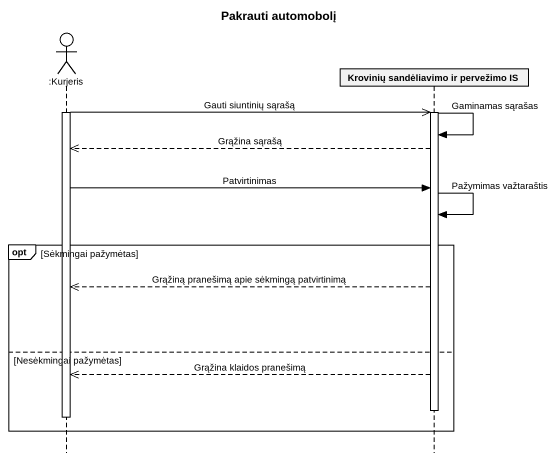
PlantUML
@startuml
title Pakrauti automobolį
hide footbox
actor ":Kurjeris" as Kurjeris
participant "Krovinių sandėliavimo ir pervežimo IS" as Krovinių_sandėliavimo_ir

activate Kurjeris
Kurjeris ->> Krovinių_sandėliavimo_ir : Gauti siuntinių sąrašą
activate Krovinių_sandėliavimo_ir
Krovinių_sandėliavimo_ir -> Krovinių_sandėliavimo_ir : Gaminamas sąrašas
Krovinių_sandėliavimo_ir -->> Kurjeris : Grąžina sąrašą
Kurjeris -> Krovinių_sandėliavimo_ir : Patvirtinimas
Krovinių_sandėliavimo_ir -> Krovinių_sandėliavimo_ir : Pažymimas važtaraštis
opt Sėkmingai pažymėtas
  Krovinių_sandėliavimo_ir -->> Kurjeris : Grąžiną pranešimą apie sėkmingą patvirtinimą
else Nesėkmingai pažymėtas
  Krovinių_sandėliavimo_ir -->> Kurjeris : Grąžina klaidos pranešimą
  deactivate Krovinių_sandėliavimo_ir
  deactivate Kurjeris
end
@enduml
